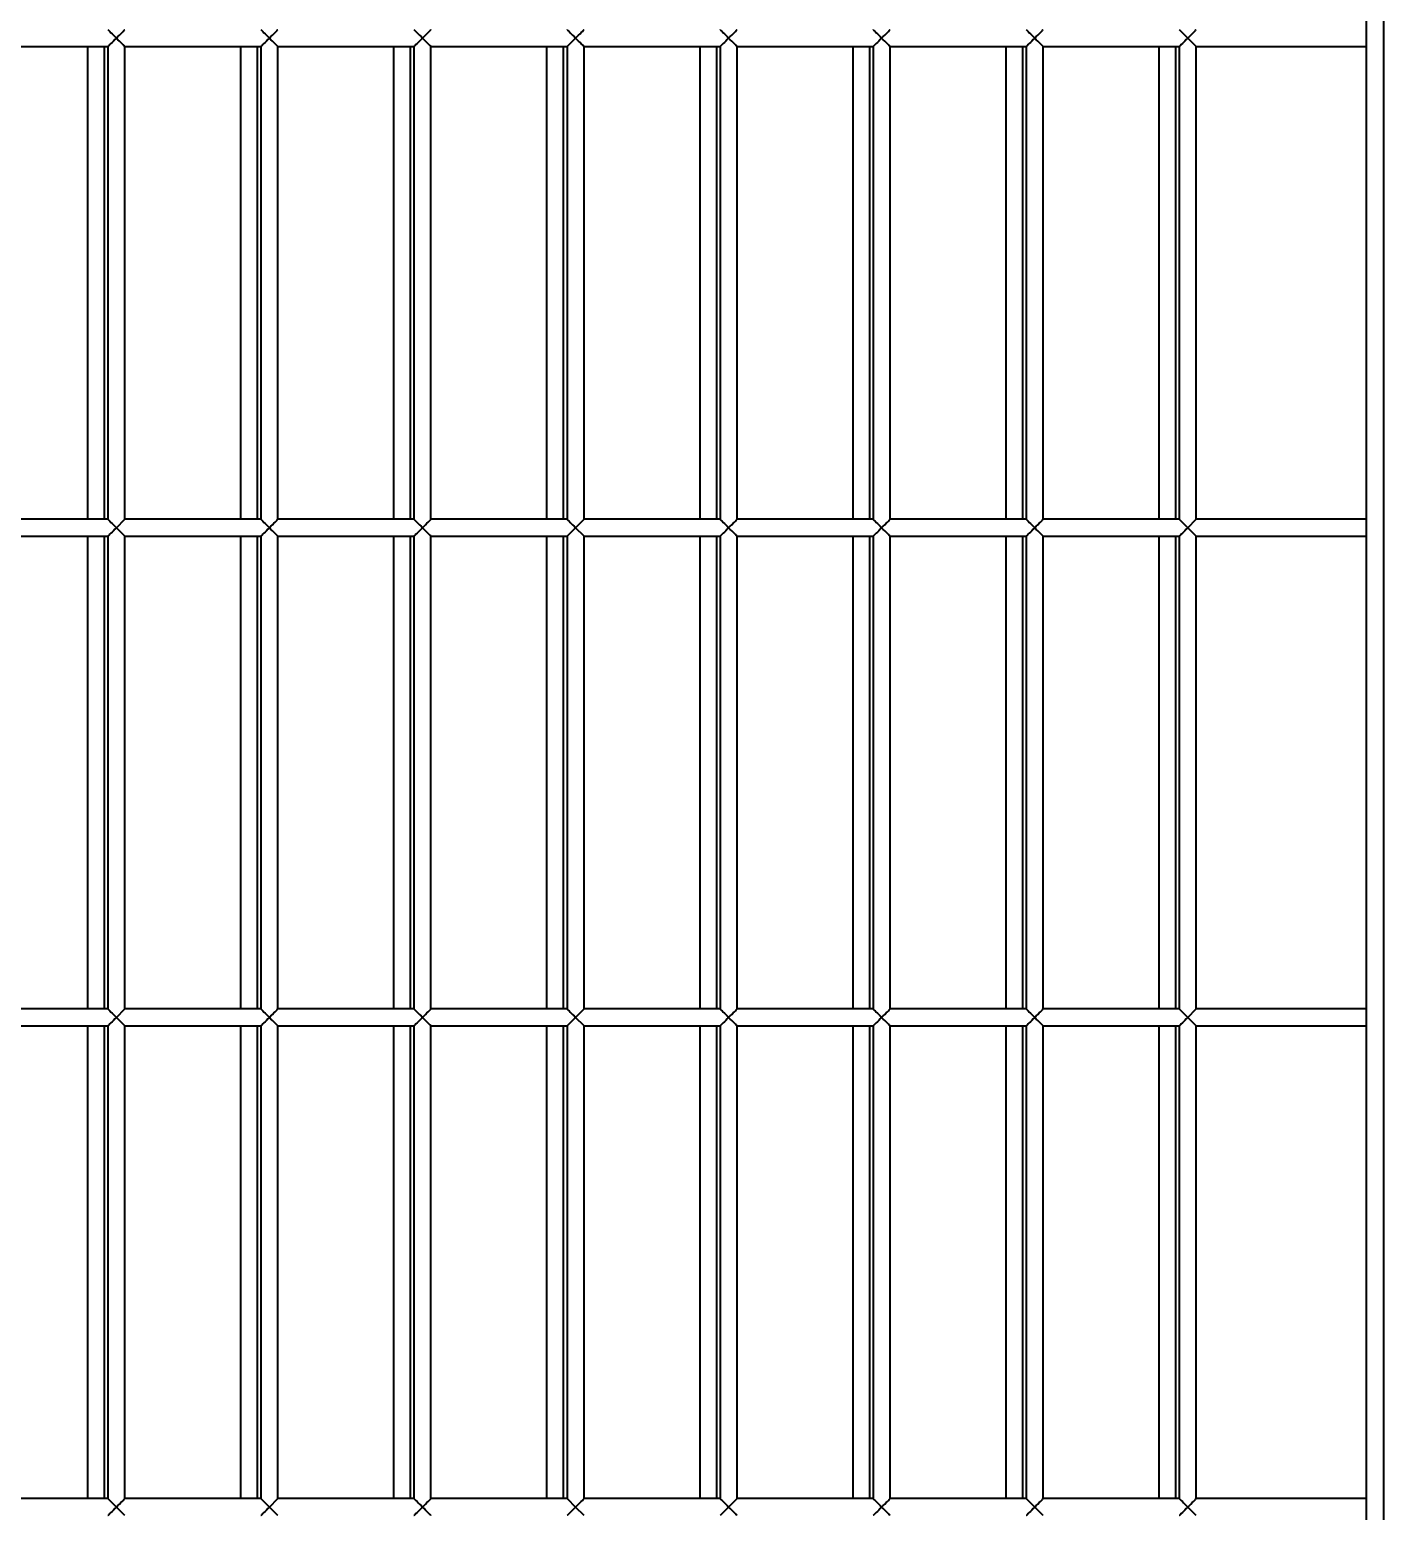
# Model space of a CAD drawing. Header units: millimetres. Extents: x 0 to 297, y 0 to 210.
# Drawn here: x 202.005 to 205.985, y 161.478 to 165.835 of the extents above; entities that cross this region are included whole.
import ezdxf

# ---------------------------------------------------------------- set-up
doc = ezdxf.new("R2010")
doc.units = ezdxf.units.MM
doc.layers.add('轮廓实线层', color=7, linetype='Continuous', lineweight=40)

msp = doc.modelspace()

# ---------------------------------------------------------------- linework, layer by layer
at = {"layer": '轮廓实线层', "color": 7, "linetype": 'Continuous', "lineweight": 40}
for p, q in [((205.9848, 174.4603), (205.9848, 157.0603)), ((205.9348, 157.1103), (205.9348, 174.4103)), ((201.8348, 165.7853), (202.2348, 165.7853)), ((202.1748, 165.7853), (202.1748, 164.3953)), ((202.2248, 164.3953), (202.2248, 165.7853)), ((202.2348, 165.7853), (202.2348, 164.3953)), ((202.2848, 164.3953), (202.2848, 165.7853)), ((202.2848, 165.7853), (202.6848, 165.7853)), ((202.6248, 165.7853), (202.6248, 164.3953)), ((202.6748, 164.3953), (202.6748, 165.7853)), ((202.6848, 165.7853), (202.6848, 164.3953)), ((202.7348, 164.3953), (202.7348, 165.7853)), ((202.7348, 165.7853), (203.1348, 165.7853)), ((203.0748, 165.7853), (203.0748, 164.3953)), ((203.1248, 164.3953), (203.1248, 165.7853)), ((203.1348, 165.7853), (203.1348, 164.3953)), ((203.1848, 164.3953), (203.1848, 165.7853)), ((203.1848, 165.7853), (203.5848, 165.7853)), ((203.5248, 165.7853), (203.5248, 164.3953)), ((203.5748, 164.3953), (203.5748, 165.7853)), ((203.5848, 165.7853), (203.5848, 164.3953)), ((203.6348, 164.3953), (203.6348, 165.7853)), ((203.6348, 165.7853), (204.0348, 165.7853)), ((203.9748, 165.7853), (203.9748, 164.3953)), ((204.0248, 164.3953), (204.0248, 165.7853)), ((204.0348, 165.7853), (204.0348, 164.3953)), ((204.0848, 164.3953), (204.0848, 165.7853)), ((204.0848, 165.7853), (204.4848, 165.7853)), ((204.4248, 165.7853), (204.4248, 164.3953)), ((204.4748, 164.3953), (204.4748, 165.7853)), ((204.4848, 165.7853), (204.4848, 164.3953)), ((204.5348, 164.3953), (204.5348, 165.7853)), ((204.5348, 165.7853), (204.9348, 165.7853)), ((204.8748, 165.7853), (204.8748, 164.3953)), ((204.9248, 164.3953), (204.9248, 165.7853)), ((204.9348, 165.7853), (204.9348, 164.3953)), ((204.9848, 164.3953), (204.9848, 165.7853)), ((204.9848, 165.7853), (205.3848, 165.7853)), ((205.3248, 165.7853), (205.3248, 164.3953)), ((205.3748, 164.3953), (205.3748, 165.7853)), ((205.3848, 165.7853), (205.3848, 164.3953)), ((205.4348, 165.7853), (205.9348, 165.7853)), ((205.4348, 164.3953), (205.4348, 165.7853)), ((202.2348, 164.3953), (201.8348, 164.3953)), ((202.2598, 164.3703), (202.2848, 164.3953)), ((202.2848, 164.3453), (202.2598, 164.3703)), ((202.6848, 164.3953), (202.2848, 164.3953)), ((203.1348, 164.3953), (202.7348, 164.3953)), ((203.5848, 164.3953), (203.1848, 164.3953)), ((203.6098, 164.3703), (203.6348, 164.3953)), ((203.6348, 164.3453), (203.6098, 164.3703)), ((204.0348, 164.3953), (203.6348, 164.3953)), ((204.4848, 164.3953), (204.0848, 164.3953)), ((204.9348, 164.3953), (204.5348, 164.3953)), ((205.3848, 164.3953), (204.9848, 164.3953)), ((205.4098, 164.3703), (205.4348, 164.3953)), ((205.4348, 164.3453), (205.4098, 164.3703)), ((205.9348, 164.3953), (205.4348, 164.3953)), ((201.8348, 164.3453), (202.2348, 164.3453)), ((202.1748, 164.3453), (202.1748, 162.9553)), ((202.2248, 162.9553), (202.2248, 164.3453)), ((202.2348, 164.3453), (202.2348, 162.9553)), ((202.2848, 162.9553), (202.2848, 164.3453)), ((202.2848, 164.3453), (202.6848, 164.3453)), ((202.6248, 164.3453), (202.6248, 162.9553)), ((202.6748, 162.9553), (202.6748, 164.3453)), ((202.6848, 164.3453), (202.6848, 162.9553)), ((202.7348, 162.9553), (202.7348, 164.3453)), ((202.7348, 164.3453), (203.1348, 164.3453)), ((203.0748, 164.3453), (203.0748, 162.9553)), ((203.1248, 162.9553), (203.1248, 164.3453)), ((203.1348, 164.3453), (203.1348, 162.9553)), ((203.1848, 162.9553), (203.1848, 164.3453)), ((203.1848, 164.3453), (203.5848, 164.3453)), ((203.5248, 164.3453), (203.5248, 162.9553)), ((203.5748, 162.9553), (203.5748, 164.3453)), ((203.5848, 164.3453), (203.5848, 162.9553)), ((203.6348, 162.9553), (203.6348, 164.3453)), ((203.6348, 164.3453), (204.0348, 164.3453)), ((203.9748, 164.3453), (203.9748, 162.9553)), ((204.0248, 162.9553), (204.0248, 164.3453)), ((204.0348, 164.3453), (204.0348, 162.9553)), ((204.0848, 162.9553), (204.0848, 164.3453)), ((204.0848, 164.3453), (204.4848, 164.3453)), ((204.4248, 164.3453), (204.4248, 162.9553)), ((204.4748, 162.9553), (204.4748, 164.3453)), ((204.4848, 164.3453), (204.4848, 162.9553)), ((204.5348, 162.9553), (204.5348, 164.3453)), ((204.5348, 164.3453), (204.9348, 164.3453)), ((204.8748, 164.3453), (204.8748, 162.9553)), ((204.9248, 162.9553), (204.9248, 164.3453)), ((204.9348, 164.3453), (204.9348, 162.9553)), ((204.9848, 162.9553), (204.9848, 164.3453)), ((204.9848, 164.3453), (205.3848, 164.3453)), ((205.3248, 164.3453), (205.3248, 162.9553)), ((205.3748, 162.9553), (205.3748, 164.3453)), ((205.3848, 164.3453), (205.3848, 162.9553)), ((205.4348, 162.9553), (205.4348, 164.3453)), ((205.4348, 164.3453), (205.9348, 164.3453)), ((202.2348, 162.9553), (201.8348, 162.9553)), ((202.2598, 162.9303), (202.2848, 162.9553)), ((202.2848, 162.9053), (202.2598, 162.9303)), ((202.6848, 162.9553), (202.2848, 162.9553)), ((203.1348, 162.9553), (202.7348, 162.9553)), ((203.5848, 162.9553), (203.1848, 162.9553)), ((203.6098, 162.9303), (203.6348, 162.9553)), ((203.6348, 162.9053), (203.6098, 162.9303)), ((204.0348, 162.9553), (203.6348, 162.9553)), ((204.4848, 162.9553), (204.0848, 162.9553)), ((204.9348, 162.9553), (204.5348, 162.9553)), ((205.3848, 162.9553), (204.9848, 162.9553)), ((205.4098, 162.9303), (205.4348, 162.9553)), ((205.4348, 162.9053), (205.4098, 162.9303)), ((205.9348, 162.9553), (205.4348, 162.9553)), ((201.8348, 162.9053), (202.2348, 162.9053)), ((202.1748, 162.9053), (202.1748, 161.5153)), ((202.2248, 161.5153), (202.2248, 162.9053)), ((202.2348, 162.9053), (202.2348, 161.5153)), ((202.2848, 161.5153), (202.2848, 162.9053)), ((202.2848, 162.9053), (202.6848, 162.9053)), ((202.6248, 162.9053), (202.6248, 161.5153)), ((202.6748, 161.5153), (202.6748, 162.9053)), ((202.6848, 162.9053), (202.6848, 161.5153)), ((202.7348, 161.5153), (202.7348, 162.9053)), ((202.7348, 162.9053), (203.1348, 162.9053)), ((203.0748, 162.9053), (203.0748, 161.5153)), ((203.1248, 161.5153), (203.1248, 162.9053)), ((203.1348, 162.9053), (203.1348, 161.5153)), ((203.1848, 161.5153), (203.1848, 162.9053)), ((203.1848, 162.9053), (203.5848, 162.9053)), ((203.5248, 162.9053), (203.5248, 161.5153)), ((203.5748, 161.5153), (203.5748, 162.9053)), ((203.5848, 162.9053), (203.5848, 161.5153)), ((203.6348, 161.5153), (203.6348, 162.9053)), ((203.6348, 162.9053), (204.0348, 162.9053)), ((203.9748, 162.9053), (203.9748, 161.5153)), ((204.0248, 161.5153), (204.0248, 162.9053)), ((204.0348, 162.9053), (204.0348, 161.5153)), ((204.0848, 161.5153), (204.0848, 162.9053)), ((204.0848, 162.9053), (204.4848, 162.9053)), ((204.4248, 162.9053), (204.4248, 161.5153)), ((204.4748, 161.5153), (204.4748, 162.9053)), ((204.4848, 162.9053), (204.4848, 161.5153)), ((204.5348, 161.5153), (204.5348, 162.9053)), ((204.5348, 162.9053), (204.9348, 162.9053)), ((204.8748, 162.9053), (204.8748, 161.5153)), ((204.9248, 161.5153), (204.9248, 162.9053)), ((204.9348, 162.9053), (204.9348, 161.5153)), ((204.9848, 161.5153), (204.9848, 162.9053)), ((204.9848, 162.9053), (205.3848, 162.9053)), ((205.3248, 162.9053), (205.3248, 161.5153)), ((205.3748, 161.5153), (205.3748, 162.9053)), ((205.3848, 162.9053), (205.3848, 161.5153)), ((205.4348, 162.9053), (205.9348, 162.9053)), ((205.4348, 161.5153), (205.4348, 162.9053)), ((202.2348, 161.5153), (201.8348, 161.5153)), ((202.2848, 161.4653), (202.2598, 161.4903)), ((202.6848, 161.5153), (202.2848, 161.5153)), ((202.7098, 161.4903), (202.7348, 161.5153)), ((203.1348, 161.5153), (202.7348, 161.5153)), ((203.5848, 161.5153), (203.1848, 161.5153)), ((203.5848, 161.5153), (203.6098, 161.4903)), ((203.6348, 161.4653), (203.6098, 161.4903)), ((204.0348, 161.5153), (203.6348, 161.5153)), ((204.0598, 161.4903), (204.0348, 161.4653)), ((204.0598, 161.4903), (204.0848, 161.5153)), ((204.4848, 161.5153), (204.0848, 161.5153)), ((204.9348, 161.5153), (204.5348, 161.5153)), ((205.3848, 161.5153), (204.9848, 161.5153)), ((205.4348, 161.4653), (205.4098, 161.4903)), ((205.9348, 161.5153), (205.4348, 161.5153))]:
    msp.add_line(p, q, dxfattribs=at)
at = {"layer": '轮廓实线层', "color": 7, "linetype": 'Continuous', "lineweight": 40, "flags": 128}
for points in [[(202.2348, 165.8353), (202.2352, 165.8349), (202.2363, 165.8338), (202.2382, 165.8319), (202.2407, 165.8294), (202.2438, 165.8263), (202.2473, 165.8228), (202.2513, 165.8188), (202.2555, 165.8146), (202.2598, 165.8103)], [(202.2598, 165.8103), (202.2555, 165.8059), (202.2513, 165.8017), (202.2473, 165.7978), (202.2438, 165.7942), (202.2407, 165.7911), (202.2382, 165.7886), (202.2363, 165.7868), (202.2352, 165.7856), (202.2348, 165.7853)], [(202.2598, 165.8103), (202.2644, 165.8149), (202.2689, 165.8193), (202.273, 165.8234), (202.2767, 165.8271), (202.2798, 165.8302), (202.2822, 165.8326), (202.2839, 165.8343), (202.2847, 165.8352), (202.2848, 165.8353)], [(202.2848, 165.7853), (202.2847, 165.7854), (202.2839, 165.7862), (202.2822, 165.7879), (202.2798, 165.7903), (202.2767, 165.7934), (202.273, 165.7971), (202.2689, 165.8012), (202.2644, 165.8057), (202.2598, 165.8103)], [(202.6848, 165.8353), (202.6852, 165.8349), (202.6863, 165.8338), (202.6882, 165.8319), (202.6907, 165.8294), (202.6938, 165.8263), (202.6973, 165.8228), (202.7013, 165.8188), (202.7055, 165.8146), (202.7098, 165.8103)], [(202.7098, 165.8103), (202.7055, 165.8059), (202.7013, 165.8017), (202.6973, 165.7978), (202.6938, 165.7942), (202.6907, 165.7911), (202.6882, 165.7886), (202.6863, 165.7868), (202.6852, 165.7856), (202.6848, 165.7853)], [(202.7098, 165.8103), (202.7144, 165.8149), (202.7189, 165.8193), (202.723, 165.8234), (202.7267, 165.8271), (202.7298, 165.8302), (202.7322, 165.8326), (202.7339, 165.8343), (202.7347, 165.8352), (202.7348, 165.8353)], [(202.7348, 165.7853), (202.7347, 165.7854), (202.7339, 165.7862), (202.7322, 165.7879), (202.7298, 165.7903), (202.7267, 165.7934), (202.723, 165.7971), (202.7189, 165.8012), (202.7144, 165.8057), (202.7098, 165.8103)], [(203.1348, 165.8353), (203.1352, 165.8349), (203.1363, 165.8338), (203.1382, 165.8319), (203.1407, 165.8294), (203.1438, 165.8263), (203.1473, 165.8228), (203.1513, 165.8188), (203.1555, 165.8146), (203.1598, 165.8103)], [(203.1598, 165.8103), (203.1555, 165.8059), (203.1513, 165.8017), (203.1473, 165.7978), (203.1438, 165.7942), (203.1407, 165.7911), (203.1382, 165.7886), (203.1363, 165.7868), (203.1352, 165.7856), (203.1348, 165.7853)], [(203.1598, 165.8103), (203.1644, 165.8149), (203.1689, 165.8193), (203.173, 165.8234), (203.1767, 165.8271), (203.1798, 165.8302), (203.1822, 165.8326), (203.1839, 165.8343), (203.1847, 165.8352), (203.1848, 165.8353)], [(203.1848, 165.7853), (203.1847, 165.7854), (203.1839, 165.7862), (203.1822, 165.7879), (203.1798, 165.7903), (203.1767, 165.7934), (203.173, 165.7971), (203.1689, 165.8012), (203.1644, 165.8057), (203.1598, 165.8103)], [(203.5848, 165.8353), (203.5852, 165.8349), (203.5863, 165.8338), (203.5882, 165.8319), (203.5907, 165.8294), (203.5938, 165.8263), (203.5973, 165.8228), (203.6013, 165.8188), (203.6055, 165.8146), (203.6098, 165.8103)], [(203.6098, 165.8103), (203.6055, 165.8059), (203.6013, 165.8017), (203.5973, 165.7978), (203.5938, 165.7942), (203.5907, 165.7911), (203.5882, 165.7886), (203.5863, 165.7868), (203.5852, 165.7856), (203.5848, 165.7853)], [(203.6098, 165.8103), (203.6144, 165.8149), (203.6189, 165.8193), (203.623, 165.8234), (203.6267, 165.8271), (203.6298, 165.8302), (203.6322, 165.8326), (203.6339, 165.8343), (203.6347, 165.8352), (203.6348, 165.8353)], [(203.6348, 165.7853), (203.6347, 165.7854), (203.6339, 165.7862), (203.6322, 165.7879), (203.6298, 165.7903), (203.6267, 165.7934), (203.623, 165.7971), (203.6189, 165.8012), (203.6144, 165.8057), (203.6098, 165.8103)], [(204.0348, 165.8353), (204.0352, 165.8349), (204.0363, 165.8338), (204.0382, 165.8319), (204.0407, 165.8294), (204.0438, 165.8263), (204.0473, 165.8228), (204.0513, 165.8188), (204.0555, 165.8146), (204.0598, 165.8103)], [(204.0598, 165.8103), (204.0555, 165.8059), (204.0513, 165.8017), (204.0473, 165.7978), (204.0438, 165.7942), (204.0407, 165.7911), (204.0382, 165.7886), (204.0363, 165.7868), (204.0352, 165.7856), (204.0348, 165.7853)], [(204.0598, 165.8103), (204.0644, 165.8149), (204.0689, 165.8193), (204.073, 165.8234), (204.0767, 165.8271), (204.0798, 165.8302), (204.0822, 165.8326), (204.0839, 165.8343), (204.0847, 165.8352), (204.0848, 165.8353)], [(204.0848, 165.7853), (204.0847, 165.7854), (204.0839, 165.7862), (204.0822, 165.7879), (204.0798, 165.7903), (204.0767, 165.7934), (204.073, 165.7971), (204.0689, 165.8012), (204.0644, 165.8057), (204.0598, 165.8103)], [(204.4848, 165.8353), (204.4852, 165.8349), (204.4863, 165.8338), (204.4882, 165.8319), (204.4907, 165.8294), (204.4938, 165.8263), (204.4973, 165.8228), (204.5013, 165.8188), (204.5055, 165.8146), (204.5098, 165.8103)], [(204.5098, 165.8103), (204.5055, 165.8059), (204.5013, 165.8017), (204.4973, 165.7978), (204.4938, 165.7942), (204.4907, 165.7911), (204.4882, 165.7886), (204.4863, 165.7868), (204.4852, 165.7856), (204.4848, 165.7853)], [(204.5098, 165.8103), (204.5144, 165.8149), (204.5189, 165.8193), (204.523, 165.8234), (204.5267, 165.8271), (204.5298, 165.8302), (204.5322, 165.8326), (204.5339, 165.8343), (204.5347, 165.8352), (204.5348, 165.8353)], [(204.5348, 165.7853), (204.5347, 165.7854), (204.5339, 165.7862), (204.5322, 165.7879), (204.5298, 165.7903), (204.5267, 165.7934), (204.523, 165.7971), (204.5189, 165.8012), (204.5144, 165.8057), (204.5098, 165.8103)], [(204.9348, 165.8353), (204.9352, 165.8349), (204.9363, 165.8338), (204.9382, 165.8319), (204.9407, 165.8294), (204.9438, 165.8263), (204.9473, 165.8228), (204.9513, 165.8188), (204.9555, 165.8146), (204.9598, 165.8103)], [(204.9598, 165.8103), (204.9555, 165.8059), (204.9513, 165.8017), (204.9473, 165.7978), (204.9438, 165.7942), (204.9407, 165.7911), (204.9382, 165.7886), (204.9363, 165.7868), (204.9352, 165.7856), (204.9348, 165.7853)], [(204.9598, 165.8103), (204.9644, 165.8149), (204.9689, 165.8193), (204.973, 165.8234), (204.9767, 165.8271), (204.9798, 165.8302), (204.9822, 165.8326), (204.9839, 165.8343), (204.9847, 165.8352), (204.9848, 165.8353)], [(204.9848, 165.7853), (204.9847, 165.7854), (204.9839, 165.7862), (204.9822, 165.7879), (204.9798, 165.7903), (204.9767, 165.7934), (204.973, 165.7971), (204.9689, 165.8012), (204.9644, 165.8057), (204.9598, 165.8103)], [(205.3848, 165.8353), (205.3852, 165.8349), (205.3863, 165.8338), (205.3882, 165.8319), (205.3907, 165.8294), (205.3938, 165.8263), (205.3973, 165.8228), (205.4013, 165.8188), (205.4055, 165.8146), (205.4098, 165.8103)], [(205.4098, 165.8103), (205.4055, 165.8059), (205.4013, 165.8017), (205.3973, 165.7978), (205.3938, 165.7942), (205.3907, 165.7911), (205.3882, 165.7886), (205.3863, 165.7868), (205.3852, 165.7856), (205.3848, 165.7853)], [(205.4098, 165.8103), (205.4144, 165.8149), (205.4189, 165.8193), (205.423, 165.8234), (205.4267, 165.8271), (205.4298, 165.8302), (205.4322, 165.8326), (205.4339, 165.8343), (205.4347, 165.8352), (205.4348, 165.8353)], [(205.4348, 165.7853), (205.4347, 165.7854), (205.4339, 165.7862), (205.4322, 165.7879), (205.4298, 165.7903), (205.4267, 165.7934), (205.423, 165.7971), (205.4189, 165.8012), (205.4144, 165.8057), (205.4098, 165.8103)], [(202.2348, 164.3953), (202.2352, 164.3949), (202.2363, 164.3938), (202.2382, 164.3919), (202.2407, 164.3894), (202.2438, 164.3863), (202.2473, 164.3828), (202.2513, 164.3788), (202.2555, 164.3746), (202.2598, 164.3703)], [(202.2598, 164.3703), (202.2555, 164.3659), (202.2513, 164.3617), (202.2473, 164.3578), (202.2438, 164.3542), (202.2407, 164.3511), (202.2382, 164.3486), (202.2363, 164.3468), (202.2352, 164.3456), (202.2348, 164.3453)], [(202.6848, 164.3953), (202.6852, 164.3949), (202.6863, 164.3938), (202.6882, 164.3919), (202.6907, 164.3894), (202.6938, 164.3863), (202.6973, 164.3828), (202.7013, 164.3788), (202.7055, 164.3746), (202.7098, 164.3703)], [(202.7098, 164.3703), (202.7055, 164.3659), (202.7013, 164.3617), (202.6973, 164.3578), (202.6938, 164.3542), (202.6907, 164.3511), (202.6882, 164.3486), (202.6863, 164.3468), (202.6852, 164.3456), (202.6848, 164.3453)], [(202.7098, 164.3703), (202.7144, 164.3749), (202.7189, 164.3793), (202.723, 164.3834), (202.7267, 164.3871), (202.7298, 164.3902), (202.7322, 164.3926), (202.7339, 164.3943), (202.7347, 164.3952), (202.7348, 164.3953)], [(202.7348, 164.3453), (202.7347, 164.3454), (202.7339, 164.3462), (202.7322, 164.3479), (202.7298, 164.3503), (202.7267, 164.3534), (202.723, 164.3571), (202.7189, 164.3612), (202.7144, 164.3657), (202.7098, 164.3703)], [(203.1348, 164.3953), (203.1352, 164.3949), (203.1363, 164.3938), (203.1382, 164.3919), (203.1407, 164.3894), (203.1438, 164.3863), (203.1473, 164.3828), (203.1513, 164.3788), (203.1555, 164.3746), (203.1598, 164.3703)], [(203.1598, 164.3703), (203.1555, 164.3659), (203.1513, 164.3617), (203.1473, 164.3578), (203.1438, 164.3542), (203.1407, 164.3511), (203.1382, 164.3486), (203.1363, 164.3468), (203.1352, 164.3456), (203.1348, 164.3453)], [(203.1598, 164.3703), (203.1644, 164.3749), (203.1689, 164.3793), (203.173, 164.3834), (203.1767, 164.3871), (203.1798, 164.3902), (203.1822, 164.3926), (203.1839, 164.3943), (203.1847, 164.3952), (203.1848, 164.3953)], [(203.1848, 164.3453), (203.1847, 164.3454), (203.1839, 164.3462), (203.1822, 164.3479), (203.1798, 164.3503), (203.1767, 164.3534), (203.173, 164.3571), (203.1689, 164.3612), (203.1644, 164.3657), (203.1598, 164.3703)], [(203.5848, 164.3953), (203.5852, 164.3949), (203.5863, 164.3938), (203.5882, 164.3919), (203.5907, 164.3894), (203.5938, 164.3863), (203.5973, 164.3828), (203.6013, 164.3788), (203.6055, 164.3746), (203.6098, 164.3703)], [(203.6098, 164.3703), (203.6055, 164.3659), (203.6013, 164.3617), (203.5973, 164.3578), (203.5938, 164.3542), (203.5907, 164.3511), (203.5882, 164.3486), (203.5863, 164.3468), (203.5852, 164.3456), (203.5848, 164.3453)], [(204.0348, 164.3953), (204.0352, 164.3949), (204.0363, 164.3938), (204.0382, 164.3919), (204.0407, 164.3894), (204.0438, 164.3863), (204.0473, 164.3828), (204.0513, 164.3788), (204.0555, 164.3746), (204.0598, 164.3703)], [(204.0598, 164.3703), (204.0555, 164.3659), (204.0513, 164.3617), (204.0473, 164.3578), (204.0438, 164.3542), (204.0407, 164.3511), (204.0382, 164.3486), (204.0363, 164.3468), (204.0352, 164.3456), (204.0348, 164.3453)], [(204.0598, 164.3703), (204.0644, 164.3749), (204.0689, 164.3793), (204.073, 164.3834), (204.0767, 164.3871), (204.0798, 164.3902), (204.0822, 164.3926), (204.0839, 164.3943), (204.0847, 164.3952), (204.0848, 164.3953)], [(204.0848, 164.3453), (204.0847, 164.3454), (204.0839, 164.3462), (204.0822, 164.3479), (204.0798, 164.3503), (204.0767, 164.3534), (204.073, 164.3571), (204.0689, 164.3612), (204.0644, 164.3657), (204.0598, 164.3703)], [(204.4848, 164.3953), (204.4852, 164.3949), (204.4863, 164.3938), (204.4882, 164.3919), (204.4907, 164.3894), (204.4938, 164.3863), (204.4973, 164.3828), (204.5013, 164.3788), (204.5055, 164.3746), (204.5098, 164.3703)], [(204.5098, 164.3703), (204.5055, 164.3659), (204.5013, 164.3617), (204.4973, 164.3578), (204.4938, 164.3542), (204.4907, 164.3511), (204.4882, 164.3486), (204.4863, 164.3468), (204.4852, 164.3456), (204.4848, 164.3453)], [(204.5098, 164.3703), (204.5144, 164.3749), (204.5189, 164.3793), (204.523, 164.3834), (204.5267, 164.3871), (204.5298, 164.3902), (204.5322, 164.3926), (204.5339, 164.3943), (204.5347, 164.3952), (204.5348, 164.3953)], [(204.5348, 164.3453), (204.5347, 164.3454), (204.5339, 164.3462), (204.5322, 164.3479), (204.5298, 164.3503), (204.5267, 164.3534), (204.523, 164.3571), (204.5189, 164.3612), (204.5144, 164.3657), (204.5098, 164.3703)], [(204.9348, 164.3953), (204.9352, 164.3949), (204.9363, 164.3938), (204.9382, 164.3919), (204.9407, 164.3894), (204.9438, 164.3863), (204.9473, 164.3828), (204.9513, 164.3788), (204.9555, 164.3746), (204.9598, 164.3703)], [(204.9598, 164.3703), (204.9555, 164.3659), (204.9513, 164.3617), (204.9473, 164.3578), (204.9438, 164.3542), (204.9407, 164.3511), (204.9382, 164.3486), (204.9363, 164.3468), (204.9352, 164.3456), (204.9348, 164.3453)], [(204.9598, 164.3703), (204.9644, 164.3749), (204.9689, 164.3793), (204.973, 164.3834), (204.9767, 164.3871), (204.9798, 164.3902), (204.9822, 164.3926), (204.9839, 164.3943), (204.9847, 164.3952), (204.9848, 164.3953)], [(204.9848, 164.3453), (204.9847, 164.3454), (204.9839, 164.3462), (204.9822, 164.3479), (204.9798, 164.3503), (204.9767, 164.3534), (204.973, 164.3571), (204.9689, 164.3612), (204.9644, 164.3657), (204.9598, 164.3703)], [(205.3848, 164.3953), (205.3852, 164.3949), (205.3863, 164.3938), (205.3882, 164.3919), (205.3907, 164.3894), (205.3938, 164.3863), (205.3973, 164.3828), (205.4013, 164.3788), (205.4055, 164.3746), (205.4098, 164.3703)], [(205.4098, 164.3703), (205.4055, 164.3659), (205.4013, 164.3617), (205.3973, 164.3578), (205.3938, 164.3542), (205.3907, 164.3511), (205.3882, 164.3486), (205.3863, 164.3468), (205.3852, 164.3456), (205.3848, 164.3453)], [(202.2348, 162.9553), (202.2352, 162.9549), (202.2363, 162.9538), (202.2382, 162.9519), (202.2407, 162.9494), (202.2438, 162.9463), (202.2473, 162.9428), (202.2513, 162.9388), (202.2555, 162.9346), (202.2598, 162.9303)], [(202.2598, 162.9303), (202.2555, 162.9259), (202.2513, 162.9217), (202.2473, 162.9178), (202.2438, 162.9142), (202.2407, 162.9111), (202.2382, 162.9086), (202.2363, 162.9068), (202.2352, 162.9056), (202.2348, 162.9053)], [(202.6848, 162.9553), (202.6852, 162.9549), (202.6863, 162.9538), (202.6882, 162.9519), (202.6907, 162.9494), (202.6938, 162.9463), (202.6973, 162.9428), (202.7013, 162.9388), (202.7055, 162.9346), (202.7098, 162.9303)], [(202.7098, 162.9303), (202.7055, 162.9259), (202.7013, 162.9217), (202.6973, 162.9178), (202.6938, 162.9142), (202.6907, 162.9111), (202.6882, 162.9086), (202.6863, 162.9068), (202.6852, 162.9056), (202.6848, 162.9053)], [(202.7098, 162.9303), (202.7144, 162.9349), (202.7189, 162.9393), (202.723, 162.9434), (202.7267, 162.9471), (202.7298, 162.9502), (202.7322, 162.9526), (202.7339, 162.9543), (202.7347, 162.9552), (202.7348, 162.9553)], [(202.7348, 162.9053), (202.7347, 162.9054), (202.7339, 162.9062), (202.7322, 162.9079), (202.7298, 162.9103), (202.7267, 162.9134), (202.723, 162.9171), (202.7189, 162.9212), (202.7144, 162.9257), (202.7098, 162.9303)], [(203.1348, 162.9553), (203.1352, 162.9549), (203.1363, 162.9538), (203.1382, 162.9519), (203.1407, 162.9494), (203.1438, 162.9463), (203.1473, 162.9428), (203.1513, 162.9388), (203.1555, 162.9346), (203.1598, 162.9303)], [(203.1598, 162.9303), (203.1555, 162.9259), (203.1513, 162.9217), (203.1473, 162.9178), (203.1438, 162.9142), (203.1407, 162.9111), (203.1382, 162.9086), (203.1363, 162.9068), (203.1352, 162.9056), (203.1348, 162.9053)], [(203.1598, 162.9303), (203.1644, 162.9349), (203.1689, 162.9393), (203.173, 162.9434), (203.1767, 162.9471), (203.1798, 162.9502), (203.1822, 162.9526), (203.1839, 162.9543), (203.1847, 162.9552), (203.1848, 162.9553)], [(203.1848, 162.9053), (203.1847, 162.9054), (203.1839, 162.9062), (203.1822, 162.9079), (203.1798, 162.9103), (203.1767, 162.9134), (203.173, 162.9171), (203.1689, 162.9212), (203.1644, 162.9257), (203.1598, 162.9303)], [(203.5848, 162.9553), (203.5852, 162.9549), (203.5863, 162.9538), (203.5882, 162.9519), (203.5907, 162.9494), (203.5938, 162.9463), (203.5973, 162.9428), (203.6013, 162.9388), (203.6055, 162.9346), (203.6098, 162.9303)], [(203.6098, 162.9303), (203.6055, 162.9259), (203.6013, 162.9217), (203.5973, 162.9178), (203.5938, 162.9142), (203.5907, 162.9111), (203.5882, 162.9086), (203.5863, 162.9068), (203.5852, 162.9056), (203.5848, 162.9053)], [(204.0348, 162.9553), (204.0352, 162.9549), (204.0363, 162.9538), (204.0382, 162.9519), (204.0407, 162.9494), (204.0438, 162.9463), (204.0473, 162.9428), (204.0513, 162.9388), (204.0555, 162.9346), (204.0598, 162.9303)], [(204.0598, 162.9303), (204.0555, 162.9259), (204.0513, 162.9217), (204.0473, 162.9178), (204.0438, 162.9142), (204.0407, 162.9111), (204.0382, 162.9086), (204.0363, 162.9068), (204.0352, 162.9056), (204.0348, 162.9053)], [(204.0598, 162.9303), (204.0644, 162.9349), (204.0689, 162.9393), (204.073, 162.9434), (204.0767, 162.9471), (204.0798, 162.9502), (204.0822, 162.9526), (204.0839, 162.9543), (204.0847, 162.9552), (204.0848, 162.9553)], [(204.0848, 162.9053), (204.0847, 162.9054), (204.0839, 162.9062), (204.0822, 162.9079), (204.0798, 162.9103), (204.0767, 162.9134), (204.073, 162.9171), (204.0689, 162.9212), (204.0644, 162.9257), (204.0598, 162.9303)], [(204.4848, 162.9553), (204.4852, 162.9549), (204.4863, 162.9538), (204.4882, 162.9519), (204.4907, 162.9494), (204.4938, 162.9463), (204.4973, 162.9428), (204.5013, 162.9388), (204.5055, 162.9346), (204.5098, 162.9303)], [(204.5098, 162.9303), (204.5055, 162.9259), (204.5013, 162.9217), (204.4973, 162.9178), (204.4938, 162.9142), (204.4907, 162.9111), (204.4882, 162.9086), (204.4863, 162.9068), (204.4852, 162.9056), (204.4848, 162.9053)], [(204.5098, 162.9303), (204.5144, 162.9349), (204.5189, 162.9393), (204.523, 162.9434), (204.5267, 162.9471), (204.5298, 162.9502), (204.5322, 162.9526), (204.5339, 162.9543), (204.5347, 162.9552), (204.5348, 162.9553)], [(204.5348, 162.9053), (204.5347, 162.9054), (204.5339, 162.9062), (204.5322, 162.9079), (204.5298, 162.9103), (204.5267, 162.9134), (204.523, 162.9171), (204.5189, 162.9212), (204.5144, 162.9257), (204.5098, 162.9303)], [(204.9348, 162.9553), (204.9352, 162.9549), (204.9363, 162.9538), (204.9382, 162.9519), (204.9407, 162.9494), (204.9438, 162.9463), (204.9473, 162.9428), (204.9513, 162.9388), (204.9555, 162.9346), (204.9598, 162.9303)], [(204.9598, 162.9303), (204.9555, 162.9259), (204.9513, 162.9217), (204.9473, 162.9178), (204.9438, 162.9142), (204.9407, 162.9111), (204.9382, 162.9086), (204.9363, 162.9068), (204.9352, 162.9056), (204.9348, 162.9053)], [(204.9598, 162.9303), (204.9644, 162.9349), (204.9689, 162.9393), (204.973, 162.9434), (204.9767, 162.9471), (204.9798, 162.9502), (204.9822, 162.9526), (204.9839, 162.9543), (204.9847, 162.9552), (204.9848, 162.9553)], [(204.9848, 162.9053), (204.9847, 162.9054), (204.9839, 162.9062), (204.9822, 162.9079), (204.9798, 162.9103), (204.9767, 162.9134), (204.973, 162.9171), (204.9689, 162.9212), (204.9644, 162.9257), (204.9598, 162.9303)], [(205.3848, 162.9553), (205.3852, 162.9549), (205.3863, 162.9538), (205.3882, 162.9519), (205.3907, 162.9494), (205.3938, 162.9463), (205.3973, 162.9428), (205.4013, 162.9388), (205.4055, 162.9346), (205.4098, 162.9303)], [(205.4098, 162.9303), (205.4055, 162.9259), (205.4013, 162.9217), (205.3973, 162.9178), (205.3938, 162.9142), (205.3907, 162.9111), (205.3882, 162.9086), (205.3863, 162.9068), (205.3852, 162.9056), (205.3848, 162.9053)], [(202.2348, 161.5153), (202.2352, 161.5149), (202.2363, 161.5138), (202.2382, 161.5119), (202.2407, 161.5094), (202.2438, 161.5063), (202.2473, 161.5028), (202.2513, 161.4988), (202.2555, 161.4946), (202.2598, 161.4903)], [(202.2598, 161.4903), (202.2555, 161.4859), (202.2513, 161.4817), (202.2473, 161.4778), (202.2438, 161.4742), (202.2407, 161.4711), (202.2382, 161.4686), (202.2363, 161.4668), (202.2352, 161.4656), (202.2348, 161.4653)], [(202.2598, 161.4903), (202.2644, 161.4949), (202.2689, 161.4993), (202.273, 161.5034), (202.2767, 161.5071), (202.2798, 161.5102), (202.2822, 161.5126), (202.2839, 161.5143), (202.2847, 161.5152), (202.2848, 161.5153)], [(202.6848, 161.5153), (202.6852, 161.5149), (202.6863, 161.5138), (202.6882, 161.5119), (202.6907, 161.5094), (202.6938, 161.5063), (202.6973, 161.5028), (202.7013, 161.4988), (202.7055, 161.4946), (202.7098, 161.4903)], [(202.7098, 161.4903), (202.7055, 161.4859), (202.7013, 161.4817), (202.6973, 161.4778), (202.6938, 161.4742), (202.6907, 161.4711), (202.6882, 161.4686), (202.6863, 161.4668), (202.6852, 161.4656), (202.6848, 161.4653)], [(202.7348, 161.4653), (202.7347, 161.4654), (202.7339, 161.4662), (202.7322, 161.4679), (202.7298, 161.4703), (202.7267, 161.4734), (202.723, 161.4771), (202.7189, 161.4812), (202.7144, 161.4857), (202.7098, 161.4903)], [(203.1348, 161.5153), (203.1352, 161.5149), (203.1363, 161.5138), (203.1382, 161.5119), (203.1407, 161.5094), (203.1438, 161.5063), (203.1473, 161.5028), (203.1513, 161.4988), (203.1555, 161.4946), (203.1598, 161.4903)], [(203.1598, 161.4903), (203.1555, 161.4859), (203.1513, 161.4817), (203.1473, 161.4778), (203.1438, 161.4742), (203.1407, 161.4711), (203.1382, 161.4686), (203.1363, 161.4668), (203.1352, 161.4656), (203.1348, 161.4653)], [(203.1598, 161.4903), (203.1644, 161.4949), (203.1689, 161.4993), (203.173, 161.5034), (203.1767, 161.5071), (203.1798, 161.5102), (203.1822, 161.5126), (203.1839, 161.5143), (203.1847, 161.5152), (203.1848, 161.5153)], [(203.1848, 161.4653), (203.1847, 161.4654), (203.1839, 161.4662), (203.1822, 161.4679), (203.1798, 161.4703), (203.1767, 161.4734), (203.173, 161.4771), (203.1689, 161.4812), (203.1644, 161.4857), (203.1598, 161.4903)], [(203.6098, 161.4903), (203.6055, 161.4859), (203.6013, 161.4817), (203.5973, 161.4778), (203.5938, 161.4742), (203.5907, 161.4711), (203.5882, 161.4686), (203.5863, 161.4668), (203.5852, 161.4656), (203.5848, 161.4653)], [(203.6098, 161.4903), (203.6144, 161.4949), (203.6189, 161.4993), (203.623, 161.5034), (203.6267, 161.5071), (203.6298, 161.5102), (203.6322, 161.5126), (203.6339, 161.5143), (203.6347, 161.5152), (203.6348, 161.5153)], [(204.0348, 161.5153), (204.0352, 161.5149), (204.0363, 161.5138), (204.0382, 161.5119), (204.0407, 161.5094), (204.0438, 161.5063), (204.0473, 161.5028), (204.0513, 161.4988), (204.0555, 161.4946), (204.0598, 161.4903)], [(204.0848, 161.4653), (204.0847, 161.4654), (204.0839, 161.4662), (204.0822, 161.4679), (204.0798, 161.4703), (204.0767, 161.4734), (204.073, 161.4771), (204.0689, 161.4812), (204.0644, 161.4857), (204.0598, 161.4903)], [(204.4848, 161.5153), (204.4852, 161.5149), (204.4863, 161.5138), (204.4882, 161.5119), (204.4907, 161.5094), (204.4938, 161.5063), (204.4973, 161.5028), (204.5013, 161.4988), (204.5055, 161.4946), (204.5098, 161.4903)], [(204.5098, 161.4903), (204.5055, 161.4859), (204.5013, 161.4817), (204.4973, 161.4778), (204.4938, 161.4742), (204.4907, 161.4711), (204.4882, 161.4686), (204.4863, 161.4668), (204.4852, 161.4656), (204.4848, 161.4653)], [(204.5098, 161.4903), (204.5144, 161.4949), (204.5189, 161.4993), (204.523, 161.5034), (204.5267, 161.5071), (204.5298, 161.5102), (204.5322, 161.5126), (204.5339, 161.5143), (204.5347, 161.5152), (204.5348, 161.5153)], [(204.5348, 161.4653), (204.5347, 161.4654), (204.5339, 161.4662), (204.5322, 161.4679), (204.5298, 161.4703), (204.5267, 161.4734), (204.523, 161.4771), (204.5189, 161.4812), (204.5144, 161.4857), (204.5098, 161.4903)], [(204.9348, 161.5153), (204.9352, 161.5149), (204.9363, 161.5138), (204.9382, 161.5119), (204.9407, 161.5094), (204.9438, 161.5063), (204.9473, 161.5028), (204.9513, 161.4988), (204.9555, 161.4946), (204.9598, 161.4903)], [(204.9598, 161.4903), (204.9555, 161.4859), (204.9513, 161.4817), (204.9473, 161.4778), (204.9438, 161.4742), (204.9407, 161.4711), (204.9382, 161.4686), (204.9363, 161.4668), (204.9352, 161.4656), (204.9348, 161.4653)], [(204.9598, 161.4903), (204.9644, 161.4949), (204.9689, 161.4993), (204.973, 161.5034), (204.9767, 161.5071), (204.9798, 161.5102), (204.9822, 161.5126), (204.9839, 161.5143), (204.9847, 161.5152), (204.9848, 161.5153)], [(204.9848, 161.4653), (204.9847, 161.4654), (204.9839, 161.4662), (204.9822, 161.4679), (204.9798, 161.4703), (204.9767, 161.4734), (204.973, 161.4771), (204.9689, 161.4812), (204.9644, 161.4857), (204.9598, 161.4903)], [(205.3848, 161.5153), (205.3852, 161.5149), (205.3863, 161.5138), (205.3882, 161.5119), (205.3907, 161.5094), (205.3938, 161.5063), (205.3973, 161.5028), (205.4013, 161.4988), (205.4055, 161.4946), (205.4098, 161.4903)], [(205.4098, 161.4903), (205.4055, 161.4859), (205.4013, 161.4817), (205.3973, 161.4778), (205.3938, 161.4742), (205.3907, 161.4711), (205.3882, 161.4686), (205.3863, 161.4668), (205.3852, 161.4656), (205.3848, 161.4653)], [(205.4098, 161.4903), (205.4144, 161.4949), (205.4189, 161.4993), (205.423, 161.5034), (205.4267, 161.5071), (205.4298, 161.5102), (205.4322, 161.5126), (205.4339, 161.5143), (205.4347, 161.5152), (205.4348, 161.5153)]]:
    msp.add_lwpolyline(points, dxfattribs=at)

doc.saveas('drawing.dxf')
